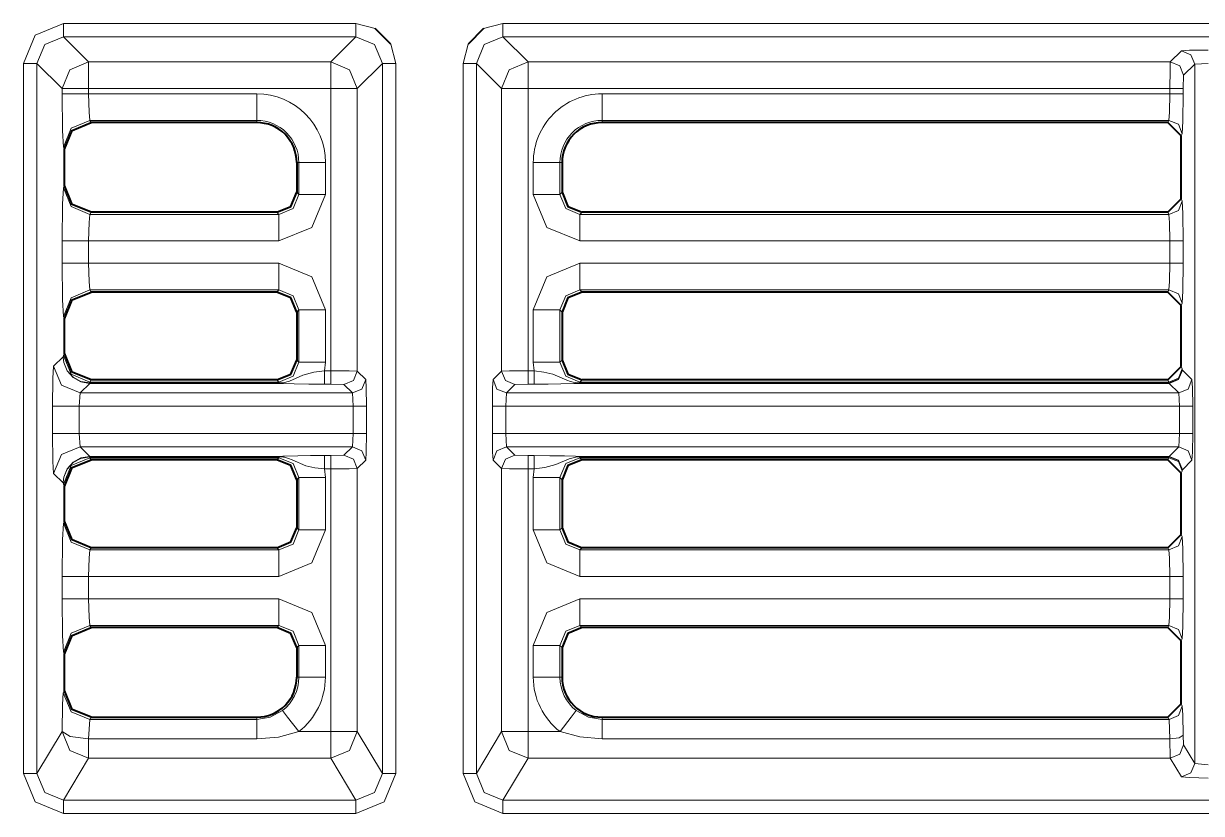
# Model space of a CAD drawing. Header units: millimetres. Extents: x 0 to 2941, y -405 to 1422.
# Drawn here: x 1124.33 to 1168.55, y 851.21 to 880.88 of the extents above; entities that cross this region are included whole.
import ezdxf

# ---------------------------------------------------------------- set-up
doc = ezdxf.new("R2010")
doc.units = ezdxf.units.MM
doc.layers.add('FINE', color=9, linetype='Continuous')
doc.layers.add('OUTLINE', color=7, linetype='Continuous')

msp = doc.modelspace()

# ---------------------------------------------------------------- linework, layer by layer
at = {"layer": 'FINE', "lineweight": 9}
for p, q in [((1141.602, 880.689), (1142.329, 880.877)), ((1142.329, 880.877), (1196.909, 880.877)), ((1136.804, 880.377), (1125.829, 880.377)), ((1126.773, 879.434), (1125.829, 880.377)), ((1135.86, 879.434), (1136.804, 880.377)), ((1138.116, 880.105), (1138.303, 879.378)), ((1140.83, 879.378), (1141.018, 880.105)), ((1167.384, 879.434), (1167.804, 879.854)), ((1126.773, 879.434), (1135.86, 879.434)), ((1137.804, 879.378), (1136.86, 878.434)), ((1137.804, 852.713), (1137.804, 879.378)), ((1138.303, 879.378), (1138.303, 852.713)), ((1140.83, 852.713), (1140.83, 879.378)), ((1141.33, 879.378), (1141.33, 852.713)), ((1142.273, 878.434), (1141.33, 879.378)), ((1143.273, 879.434), (1167.384, 879.434)), ((1168.804, 879.379), (1168.304, 879.354)), ((1167.884, 878.934), (1167.871, 878.434)), ((1125.773, 878.434), (1125.773, 878.238)), ((1135.86, 878.434), (1126.773, 878.434)), ((1126.773, 878.238), (1126.773, 878.434)), ((1135.86, 867.833), (1135.86, 878.434)), ((1136.86, 878.434), (1136.86, 867.821)), ((1142.273, 867.821), (1142.273, 878.434)), ((1143.273, 878.434), (1143.273, 867.833)), ((1126.773, 878.238), (1133.085, 878.238)), ((1133.085, 877.24), (1126.822, 877.24)), ((1126.863, 877.159), (1126.822, 877.24)), ((1133.085, 877.159), (1133.085, 877.24)), ((1146.048, 877.24), (1146.048, 877.159)), ((1167.334, 877.24), (1146.048, 877.24)), ((1167.293, 877.159), (1167.334, 877.24)), ((1167.834, 876.74), (1167.793, 876.658)), ((1125.823, 876.241), (1125.864, 876.158)), ((1135.664, 875.659), (1135.664, 874.46)), ((1143.468, 874.46), (1143.468, 875.659)), ((1125.864, 874.793), (1125.823, 874.71)), ((1144.467, 874.46), (1144.549, 874.542)), ((1167.793, 874.293), (1167.834, 874.211)), ((1126.822, 873.711), (1126.863, 873.793)), ((1126.822, 873.711), (1133.917, 873.711)), ((1133.917, 873.711), (1133.836, 873.793)), ((1145.297, 873.793), (1145.216, 873.711)), ((1125.773, 872.713), (1125.773, 871.873)), ((1126.773, 871.873), (1126.773, 872.713)), ((1133.917, 870.874), (1126.822, 870.874)), ((1126.863, 870.793), (1126.822, 870.874)), ((1133.836, 870.793), (1133.917, 870.874)), ((1167.334, 870.874), (1145.216, 870.874)), ((1145.216, 870.874), (1145.297, 870.793)), ((1167.293, 870.793), (1167.334, 870.874)), ((1167.834, 870.375), (1167.793, 870.293)), ((1134.666, 870.125), (1134.585, 870.044)), ((1134.666, 868.16), (1134.666, 870.125)), ((1143.468, 868.16), (1143.468, 870.125)), ((1144.549, 870.044), (1144.467, 870.125)), ((1144.467, 870.125), (1144.467, 868.16)), ((1125.823, 869.875), (1125.864, 869.793)), ((1125.814, 868.361), (1125.458, 868.005)), ((1125.823, 868.41), (1125.814, 868.361)), ((1125.864, 868.493), (1125.823, 868.41)), ((1134.585, 868.242), (1134.666, 868.16)), ((1143.499, 867.833), (1143.468, 868.16)), ((1144.467, 868.16), (1144.549, 868.242)), ((1135.634, 867.833), (1135.86, 867.833)), ((1136.86, 867.821), (1137.175, 867.505)), ((1141.958, 867.505), (1142.273, 867.821)), ((1143.273, 867.833), (1143.499, 867.833)), ((1167.793, 867.993), (1167.834, 867.911)), ((1167.834, 867.911), (1167.842, 867.862)), ((1167.842, 867.862), (1168.199, 867.505)), ((1126.457, 867.005), (1126.815, 867.363)), ((1126.812, 867.379), (1126.822, 867.411)), ((1126.815, 867.379), (1126.812, 867.379)), ((1126.815, 867.379), (1133.917, 867.379)), ((1133.917, 867.363), (1126.815, 867.363)), ((1126.822, 867.411), (1126.863, 867.493)), ((1126.822, 867.411), (1133.917, 867.411)), ((1133.917, 867.411), (1133.836, 867.493)), ((1135.86, 867.333), (1135.634, 867.333)), ((1136.36, 867.321), (1135.86, 867.333)), ((1142.773, 867.321), (1142.458, 867.005)), ((1143.273, 867.333), (1142.773, 867.321)), ((1143.499, 867.333), (1143.273, 867.333)), ((1145.297, 867.493), (1145.216, 867.411)), ((1145.216, 867.411), (1167.334, 867.411)), ((1145.216, 867.379), (1167.342, 867.379)), ((1167.334, 867.411), (1167.293, 867.493)), ((1167.342, 867.379), (1167.334, 867.411)), ((1126.419, 866.506), (1126.457, 867.005)), ((1136.701, 866.506), (1136.675, 867.005)), ((1142.458, 867.005), (1142.432, 866.506)), ((1142.458, 867.005), (1167.699, 867.005)), ((1167.725, 866.506), (1167.699, 867.005)), ((1125.42, 866.506), (1125.42, 865.48)), ((1126.419, 865.48), (1126.419, 866.506)), ((1137.201, 866.506), (1137.201, 865.48)), ((1141.932, 865.48), (1141.932, 866.506)), ((1168.225, 866.506), (1168.225, 865.48)), ((1126.457, 864.98), (1126.419, 865.48)), ((1136.675, 864.98), (1136.701, 865.48)), ((1142.432, 865.48), (1142.458, 864.98)), ((1167.699, 864.98), (1167.725, 865.48)), ((1126.815, 864.623), (1126.457, 864.98)), ((1126.815, 864.623), (1126.809, 864.623)), ((1126.812, 864.606), (1126.815, 864.606)), ((1126.822, 864.574), (1126.812, 864.606)), ((1133.917, 864.606), (1126.815, 864.606)), ((1167.699, 864.98), (1142.458, 864.98)), ((1143.273, 864.652), (1143.499, 864.652)), ((1145.216, 864.623), (1167.342, 864.623)), ((1167.342, 864.606), (1145.216, 864.606)), ((1167.334, 864.574), (1167.342, 864.606)), ((1167.342, 864.623), (1167.699, 864.98)), ((1126.863, 864.493), (1126.822, 864.574)), ((1133.917, 864.574), (1126.822, 864.574)), ((1133.836, 864.493), (1133.917, 864.574)), ((1135.634, 864.152), (1135.664, 863.825)), ((1137.175, 864.48), (1136.86, 864.165)), ((1136.86, 864.165), (1136.86, 854.286)), ((1142.273, 864.165), (1141.958, 864.48)), ((1142.273, 854.286), (1142.273, 864.165)), ((1143.499, 864.152), (1143.273, 864.152)), ((1143.273, 864.152), (1143.273, 854.286)), ((1143.468, 863.825), (1143.499, 864.152)), ((1145.216, 864.574), (1145.297, 864.493)), ((1167.334, 864.574), (1145.216, 864.574)), ((1167.293, 864.493), (1167.334, 864.574)), ((1168.199, 864.48), (1167.842, 864.123)), ((1125.458, 863.98), (1125.814, 863.624)), ((1134.666, 863.825), (1134.585, 863.744)), ((1134.666, 861.86), (1134.666, 863.825)), ((1135.664, 863.825), (1135.664, 861.86)), ((1143.468, 861.86), (1143.468, 863.825)), ((1144.549, 863.744), (1144.467, 863.825)), ((1144.467, 863.825), (1144.467, 861.86)), ((1167.834, 864.075), (1167.793, 863.993)), ((1167.842, 864.123), (1167.834, 864.075)), ((1125.814, 863.624), (1125.823, 863.576)), ((1125.823, 863.576), (1125.864, 863.493)), ((1125.864, 862.193), (1125.823, 862.11)), ((1134.585, 861.942), (1134.666, 861.86)), ((1144.467, 861.86), (1144.549, 861.942)), ((1126.822, 861.111), (1126.863, 861.193)), ((1126.822, 861.111), (1133.917, 861.111)), ((1133.917, 861.111), (1133.836, 861.193)), ((1145.297, 861.193), (1145.216, 861.111)), ((1145.216, 861.111), (1167.334, 861.111)), ((1167.334, 861.111), (1167.293, 861.193)), ((1125.773, 860.113), (1125.773, 859.273)), ((1133.917, 860.113), (1126.773, 860.113)), ((1126.773, 859.273), (1126.773, 860.113)), ((1167.371, 860.113), (1145.216, 860.113)), ((1167.371, 859.273), (1167.371, 860.113)), ((1167.871, 860.113), (1167.871, 859.273)), ((1126.773, 859.273), (1133.917, 859.273)), ((1145.216, 859.273), (1167.371, 859.273)), ((1126.863, 858.193), (1126.822, 858.274)), ((1133.917, 858.274), (1126.822, 858.274)), ((1133.836, 858.193), (1133.917, 858.274)), ((1145.216, 858.274), (1145.297, 858.193)), ((1167.334, 858.274), (1145.216, 858.274)), ((1167.293, 858.193), (1167.334, 858.274)), ((1134.666, 857.525), (1134.585, 857.444)), ((1134.666, 856.328), (1134.666, 857.525)), ((1135.664, 857.525), (1135.664, 856.328)), ((1143.468, 856.328), (1143.468, 857.525)), ((1144.549, 857.444), (1144.467, 857.525)), ((1144.467, 857.525), (1144.467, 856.328)), ((1167.834, 857.775), (1167.793, 857.693)), ((1125.823, 857.275), (1125.864, 857.193)), ((1134.585, 856.328), (1134.666, 856.328)), ((1144.467, 856.328), (1144.549, 856.328)), ((1167.793, 855.328), (1167.836, 855.242)), ((1126.773, 854.015), (1126.82, 854.742)), ((1126.82, 854.742), (1126.863, 854.828)), ((1146.048, 854.828), (1146.048, 854.742)), ((1146.048, 854.742), (1167.336, 854.742)), ((1167.336, 854.742), (1167.293, 854.828)), ((1167.372, 854.015), (1167.336, 854.742)), ((1125.773, 854.286), (1124.829, 852.713)), ((1133.085, 854.015), (1126.773, 854.015)), ((1136.86, 854.286), (1137.804, 852.713)), ((1141.33, 852.713), (1142.273, 854.286)), ((1143.273, 854.286), (1144.471, 854.286)), ((1167.372, 854.015), (1146.048, 854.015)), ((1167.384, 853.287), (1167.372, 854.015)), ((1167.872, 854.151), (1167.884, 853.787)), ((1125.828, 851.713), (1126.773, 853.287)), ((1135.86, 853.287), (1126.773, 853.287)), ((1136.805, 851.713), (1135.86, 853.287)), ((1143.273, 853.287), (1142.329, 851.713)), ((1167.384, 853.287), (1143.273, 853.287)), ((1167.804, 852.587), (1167.384, 853.287)), ((1168.304, 853.086), (1168.804, 853.044)), ((1125.828, 851.713), (1136.805, 851.713)), ((1142.329, 851.713), (1197.055, 851.713)), ((1136.805, 851.213), (1125.828, 851.213)), ((1197.055, 851.213), (1142.329, 851.213))]:
    msp.add_line(p, q, dxfattribs=at)
for points in [[(1125.829, 880.877), (1124.769, 880.438), (1124.329, 879.378)], [(1125.829, 880.377), (1125.829, 880.528), (1125.829, 880.877)], [(1125.829, 880.877), (1136.804, 880.877), (1137.531, 880.689)], [(1136.804, 880.877), (1136.804, 880.528), (1136.804, 880.377)], [(1142.329, 880.877), (1142.329, 880.528), (1142.329, 880.377)], [(1125.829, 880.377), (1125.122, 880.085), (1124.829, 879.378)], [(1137.804, 879.378), (1137.511, 880.085), (1136.804, 880.377)], [(1142.329, 880.377), (1141.622, 880.085), (1141.33, 879.378)], [(1197.054, 880.377), (1142.329, 880.377), (1143.273, 879.434)], [(1167.804, 879.854), (1168.106, 879.872), (1168.804, 879.879)], [(1168.304, 879.354), (1168.157, 879.707), (1167.804, 879.854)], [(1124.329, 879.378), (1124.678, 879.378), (1124.829, 879.378)], [(1124.329, 879.378), (1124.329, 852.713), (1124.768, 851.652), (1125.828, 851.213)], [(1124.829, 852.713), (1124.829, 879.378), (1125.773, 878.434)], [(1126.773, 879.434), (1126.066, 879.141), (1125.773, 878.434)], [(1126.773, 878.434), (1126.773, 879.132), (1126.773, 879.434)], [(1135.86, 878.434), (1135.86, 879.132), (1135.86, 879.434)], [(1135.86, 879.434), (1136.567, 879.141), (1136.86, 878.434)], [(1138.303, 879.378), (1137.955, 879.378), (1137.804, 879.378)], [(1140.83, 879.378), (1141.179, 879.378), (1141.33, 879.378)], [(1142.273, 878.434), (1142.566, 879.141), (1143.273, 879.434)], [(1143.273, 879.434), (1143.273, 879.132), (1143.273, 878.434)], [(1167.371, 878.434), (1167.375, 879.132), (1167.384, 879.434)], [(1167.884, 878.934), (1167.737, 879.287), (1167.384, 879.434)], [(1167.884, 853.787), (1168.304, 853.086), (1168.304, 879.354), (1167.884, 878.934)], [(1126.773, 878.434), (1126.075, 878.434), (1125.773, 878.434)], [(1136.86, 878.434), (1136.558, 878.434), (1135.86, 878.434)], [(1142.273, 878.434), (1142.575, 878.434), (1143.273, 878.434)], [(1146.048, 878.238), (1167.371, 878.238), (1167.371, 878.434), (1143.273, 878.434)], [(1167.871, 878.434), (1167.72, 878.434), (1167.371, 878.434)], [(1167.871, 878.434), (1167.871, 878.238), (1167.86, 877.206), (1167.834, 876.74)], [(1126.773, 878.238), (1126.075, 878.238), (1125.773, 878.238)], [(1125.773, 878.238), (1125.787, 876.862), (1125.823, 876.241)], [(1126.822, 877.24), (1126.787, 877.55), (1126.773, 878.238)], [(1133.085, 878.238), (1133.085, 877.55), (1133.085, 877.24)], [(1146.048, 877.24), (1146.048, 877.55), (1146.048, 878.238)], [(1167.334, 877.24), (1167.36, 877.55), (1167.371, 878.238)], [(1167.871, 878.238), (1167.72, 878.238), (1167.371, 878.238)], [(1126.822, 877.24), (1126.116, 876.947), (1125.823, 876.241)], [(1167.834, 876.74), (1167.687, 877.093), (1167.334, 877.24)], [(1134.585, 874.542), (1134.666, 874.46), (1134.666, 875.659), (1134.585, 875.659)], [(1135.664, 875.659), (1134.976, 875.659), (1134.666, 875.659)], [(1144.467, 875.659), (1144.157, 875.659), (1143.468, 875.659)], [(1144.549, 875.659), (1144.467, 875.659), (1144.467, 874.46)], [(1125.823, 874.71), (1125.787, 874.089), (1125.773, 872.713)], [(1126.822, 873.711), (1126.116, 874.004), (1125.823, 874.71)], [(1135.664, 874.46), (1135.153, 873.224), (1133.917, 872.713), (1126.773, 872.713)], [(1133.917, 873.711), (1134.448, 873.93), (1134.666, 874.46)], [(1135.664, 874.46), (1134.976, 874.46), (1134.666, 874.46)], [(1144.467, 874.46), (1144.157, 874.46), (1143.468, 874.46)], [(1145.216, 872.713), (1143.98, 873.224), (1143.468, 874.46)], [(1144.467, 874.46), (1144.685, 873.93), (1145.216, 873.711)], [(1167.834, 874.211), (1167.687, 873.858), (1167.334, 873.711)], [(1167.834, 874.211), (1167.86, 873.745), (1167.871, 872.713)], [(1126.773, 872.713), (1126.787, 873.401), (1126.822, 873.711)], [(1133.917, 872.713), (1133.917, 873.401), (1133.917, 873.711)], [(1145.216, 873.711), (1167.334, 873.711), (1167.293, 873.793)], [(1145.216, 873.711), (1145.216, 873.401), (1145.216, 872.713)], [(1167.371, 872.713), (1167.36, 873.401), (1167.334, 873.711)], [(1126.773, 872.713), (1126.075, 872.713), (1125.773, 872.713)], [(1145.216, 871.873), (1167.371, 871.873), (1167.371, 872.713), (1145.216, 872.713)], [(1167.871, 872.713), (1167.72, 872.713), (1167.371, 872.713)], [(1167.871, 872.713), (1167.871, 871.873), (1167.86, 870.84), (1167.834, 870.375)], [(1126.773, 871.873), (1126.075, 871.873), (1125.773, 871.873)], [(1125.773, 871.873), (1125.787, 870.496), (1125.823, 869.875)], [(1126.822, 870.874), (1126.787, 871.184), (1126.773, 871.873)], [(1126.773, 871.873), (1133.917, 871.873), (1135.153, 871.361), (1135.664, 870.125), (1135.664, 868.16), (1135.634, 867.833)], [(1133.917, 871.873), (1133.917, 871.184), (1133.917, 870.874)], [(1143.468, 870.125), (1143.98, 871.361), (1145.216, 871.873)], [(1145.216, 871.873), (1145.216, 871.184), (1145.216, 870.874)], [(1167.334, 870.874), (1167.36, 871.184), (1167.371, 871.873)], [(1167.871, 871.873), (1167.72, 871.873), (1167.371, 871.873)], [(1126.822, 870.874), (1126.116, 870.581), (1125.823, 869.875)], [(1134.666, 870.125), (1134.448, 870.656), (1133.917, 870.874)], [(1145.216, 870.874), (1144.685, 870.656), (1144.467, 870.125)], [(1167.334, 870.874), (1167.687, 870.728), (1167.834, 870.375)], [(1134.666, 870.125), (1134.976, 870.125), (1135.664, 870.125)], [(1143.468, 870.125), (1144.157, 870.125), (1144.467, 870.125)], [(1126.815, 867.363), (1126.809, 867.363), (1126.48, 867.421), (1126.188, 867.583), (1125.966, 867.833), (1125.838, 868.143), (1125.814, 868.337), (1125.814, 868.361)], [(1126.812, 867.379), (1126.482, 867.436), (1126.19, 867.595), (1125.968, 867.84), (1125.839, 868.146), (1125.814, 868.338), (1125.814, 868.361)], [(1126.822, 867.411), (1126.116, 867.704), (1125.823, 868.41)], [(1133.917, 867.411), (1134.448, 867.63), (1134.666, 868.16)], [(1134.666, 868.16), (1134.976, 868.16), (1135.664, 868.16)], [(1143.468, 868.16), (1144.157, 868.16), (1144.467, 868.16)], [(1144.467, 868.16), (1144.685, 867.63), (1145.216, 867.411)], [(1125.458, 868.005), (1125.431, 867.552), (1125.42, 866.506)], [(1126.457, 867.005), (1125.751, 867.298), (1125.458, 868.005)], [(1133.917, 867.379), (1133.987, 867.382), (1134.074, 867.39), (1134.313, 867.45), (1134.814, 867.672), (1135.227, 867.783), (1135.634, 867.833)], [(1135.634, 867.333), (1135.634, 867.484), (1135.634, 867.833)], [(1135.86, 867.333), (1135.86, 867.484), (1135.86, 867.833)], [(1135.86, 867.833), (1136.558, 867.83), (1136.86, 867.821)], [(1136.36, 867.321), (1136.713, 867.467), (1136.86, 867.821)], [(1142.273, 867.821), (1142.575, 867.83), (1143.273, 867.833)], [(1142.773, 867.321), (1142.42, 867.467), (1142.273, 867.821)], [(1143.273, 867.333), (1143.273, 867.484), (1143.273, 867.833)], [(1143.499, 867.333), (1143.499, 867.484), (1143.499, 867.833)], [(1143.499, 867.833), (1143.863, 867.79), (1144.206, 867.713), (1144.724, 867.488), (1144.861, 867.436), (1144.968, 867.407), (1145.113, 867.384), (1145.183, 867.38), (1145.216, 867.379)], [(1167.334, 867.411), (1167.687, 867.558), (1167.834, 867.911)], [(1167.342, 867.363), (1167.695, 867.509), (1167.842, 867.862)], [(1167.342, 867.379), (1167.694, 867.522), (1167.842, 867.862)], [(1126.457, 867.005), (1136.675, 867.005), (1136.36, 867.321)], [(1126.812, 867.379), (1126.81, 867.368), (1126.809, 867.363)], [(1126.815, 867.363), (1126.815, 867.368), (1126.815, 867.379)], [(1133.917, 867.411), (1133.917, 867.401), (1133.917, 867.379)], [(1133.917, 867.363), (1133.917, 867.368), (1133.917, 867.379)], [(1135.634, 867.333), (1135.042, 867.337), (1134.494, 867.346), (1134.086, 867.359), (1133.978, 867.362), (1133.944, 867.363), (1133.917, 867.363)], [(1136.675, 867.005), (1137.029, 867.152), (1137.175, 867.505)], [(1137.175, 867.505), (1137.193, 867.203), (1137.201, 866.506)], [(1141.932, 866.506), (1141.94, 867.203), (1141.958, 867.505)], [(1142.458, 867.005), (1142.104, 867.152), (1141.958, 867.505)], [(1145.216, 867.363), (1145.203, 867.363), (1145.176, 867.362), (1145.117, 867.361), (1145.068, 867.36), (1144.994, 867.357), (1144.5, 867.343), (1144.029, 867.336), (1143.499, 867.333)], [(1145.216, 867.411), (1145.216, 867.401), (1145.216, 867.379)], [(1145.216, 867.363), (1145.216, 867.368), (1145.216, 867.379)], [(1167.699, 867.005), (1167.342, 867.363), (1145.216, 867.363)], [(1167.342, 867.363), (1167.342, 867.368), (1167.342, 867.379)], [(1167.699, 867.005), (1168.053, 867.152), (1168.199, 867.505)], [(1168.199, 867.505), (1168.217, 867.203), (1168.225, 866.506)], [(1126.419, 866.506), (1125.722, 866.506), (1125.42, 866.506)], [(1126.419, 865.48), (1136.701, 865.48), (1136.701, 866.506), (1126.419, 866.506)], [(1137.201, 866.506), (1137.05, 866.506), (1136.701, 866.506)], [(1142.432, 866.506), (1142.083, 866.506), (1141.932, 866.506)], [(1142.432, 865.48), (1167.725, 865.48), (1167.725, 866.506)], [(1167.725, 866.506), (1142.432, 866.506), (1142.432, 865.48)], [(1167.725, 866.506), (1168.074, 866.506), (1168.225, 866.506)], [(1126.419, 865.48), (1125.722, 865.48), (1125.42, 865.48)], [(1125.42, 865.48), (1125.431, 864.433), (1125.458, 863.98)], [(1137.201, 865.48), (1137.05, 865.48), (1136.701, 865.48)], [(1137.201, 865.48), (1137.193, 864.782), (1137.175, 864.48)], [(1142.432, 865.48), (1142.083, 865.48), (1141.932, 865.48)], [(1141.958, 864.48), (1141.94, 864.782), (1141.932, 865.48)], [(1167.725, 865.48), (1168.074, 865.48), (1168.225, 865.48)], [(1168.225, 865.48), (1168.217, 864.782), (1168.199, 864.48)], [(1126.457, 864.98), (1125.751, 864.687), (1125.458, 863.98)], [(1126.812, 864.606), (1126.81, 864.618), (1126.809, 864.623), (1126.48, 864.565), (1126.188, 864.402), (1125.966, 864.153), (1125.838, 863.843), (1125.814, 863.648), (1125.814, 863.624)], [(1126.812, 864.606), (1126.482, 864.549), (1126.19, 864.39), (1125.968, 864.145), (1125.839, 863.84), (1125.814, 863.648), (1125.814, 863.624)], [(1126.815, 864.623), (1133.917, 864.623), (1133.93, 864.623), (1133.957, 864.623), (1134.016, 864.624), (1134.065, 864.626), (1134.14, 864.629), (1134.633, 864.643), (1135.104, 864.65), (1135.634, 864.652), (1135.86, 864.652), (1136.36, 864.665), (1136.675, 864.98), (1126.457, 864.98)], [(1126.815, 864.606), (1126.815, 864.618), (1126.815, 864.623)], [(1133.917, 864.606), (1133.917, 864.618), (1133.917, 864.623)], [(1135.634, 864.152), (1135.27, 864.195), (1134.927, 864.273), (1134.409, 864.498), (1134.272, 864.549), (1134.166, 864.578), (1134.02, 864.601), (1133.95, 864.606), (1133.917, 864.606)], [(1133.917, 864.606), (1133.917, 864.585), (1133.917, 864.574)], [(1135.634, 864.152), (1135.634, 864.501), (1135.634, 864.652)], [(1135.86, 864.152), (1135.86, 864.501), (1135.86, 864.652)], [(1136.86, 864.165), (1136.713, 864.518), (1136.36, 864.665)], [(1137.175, 864.48), (1137.029, 864.833), (1136.675, 864.98)], [(1142.458, 864.98), (1142.104, 864.833), (1141.958, 864.48)], [(1142.773, 864.665), (1142.42, 864.518), (1142.273, 864.165)], [(1142.458, 864.98), (1142.773, 864.665), (1143.273, 864.652)], [(1143.273, 864.652), (1143.273, 864.501), (1143.273, 864.152)], [(1143.499, 864.652), (1143.499, 864.501), (1143.499, 864.152)], [(1143.499, 864.652), (1144.091, 864.649), (1144.639, 864.64), (1145.047, 864.627), (1145.155, 864.623), (1145.189, 864.623), (1145.216, 864.623)], [(1145.216, 864.606), (1145.146, 864.604), (1145.059, 864.595), (1144.82, 864.535), (1144.32, 864.313), (1143.906, 864.202), (1143.499, 864.152)], [(1145.216, 864.623), (1145.216, 864.618), (1145.216, 864.606)], [(1145.216, 864.606), (1145.216, 864.585), (1145.216, 864.574)], [(1167.342, 864.623), (1167.695, 864.476), (1167.842, 864.123)], [(1167.342, 864.606), (1167.342, 864.618), (1167.342, 864.623)], [(1167.342, 864.606), (1167.694, 864.463), (1167.842, 864.123)], [(1167.699, 864.98), (1168.053, 864.833), (1168.199, 864.48)], [(1126.822, 864.574), (1126.116, 864.281), (1125.823, 863.576)], [(1134.666, 863.825), (1134.448, 864.356), (1133.917, 864.574)], [(1134.662, 854.286), (1135.86, 854.286), (1135.86, 864.152), (1135.634, 864.152)], [(1136.86, 864.165), (1136.558, 864.156), (1135.86, 864.152)], [(1143.273, 864.152), (1142.575, 864.156), (1142.273, 864.165)], [(1145.216, 864.574), (1144.685, 864.356), (1144.467, 863.825)], [(1167.334, 864.574), (1167.687, 864.428), (1167.834, 864.075)], [(1134.666, 863.825), (1134.976, 863.825), (1135.664, 863.825)], [(1143.468, 863.825), (1144.157, 863.825), (1144.467, 863.825)], [(1125.823, 862.11), (1125.787, 861.489), (1125.773, 860.113)], [(1126.822, 861.111), (1126.116, 861.404), (1125.823, 862.11)], [(1133.917, 861.111), (1134.448, 861.33), (1134.666, 861.86)], [(1135.664, 861.86), (1135.153, 860.624), (1133.917, 860.113)], [(1134.666, 861.86), (1134.976, 861.86), (1135.664, 861.86)], [(1143.468, 861.86), (1144.157, 861.86), (1144.467, 861.86)], [(1145.216, 860.113), (1143.98, 860.624), (1143.468, 861.86)], [(1144.467, 861.86), (1144.685, 861.33), (1145.216, 861.111)], [(1167.334, 861.111), (1167.687, 861.258), (1167.834, 861.611)], [(1167.793, 861.693), (1167.834, 861.611), (1167.86, 861.145), (1167.871, 860.113)], [(1126.773, 860.113), (1126.787, 860.801), (1126.822, 861.111)], [(1133.917, 861.111), (1133.917, 860.801), (1133.917, 860.113)], [(1145.216, 861.111), (1145.216, 860.801), (1145.216, 860.113)], [(1167.371, 860.113), (1167.36, 860.801), (1167.334, 861.111)], [(1126.773, 860.113), (1126.075, 860.113), (1125.773, 860.113)], [(1167.371, 860.113), (1167.72, 860.113), (1167.871, 860.113)], [(1126.773, 859.273), (1126.075, 859.273), (1125.773, 859.273)], [(1125.773, 859.273), (1125.787, 857.896), (1125.823, 857.275)], [(1126.822, 858.274), (1126.787, 858.584), (1126.773, 859.273)], [(1133.917, 859.273), (1133.917, 858.584), (1133.917, 858.274)], [(1133.917, 859.273), (1135.153, 858.761), (1135.664, 857.525)], [(1143.468, 857.525), (1143.98, 858.761), (1145.216, 859.273)], [(1145.216, 859.273), (1145.216, 858.584), (1145.216, 858.274)], [(1167.334, 858.274), (1167.36, 858.584), (1167.371, 859.273)], [(1167.371, 859.273), (1167.72, 859.273), (1167.871, 859.273)], [(1167.871, 859.273), (1167.86, 858.24), (1167.834, 857.775)], [(1126.822, 858.274), (1126.116, 857.981), (1125.823, 857.275)], [(1134.666, 857.525), (1134.448, 858.056), (1133.917, 858.274)], [(1145.216, 858.274), (1144.685, 858.056), (1144.467, 857.525)], [(1167.334, 858.274), (1167.687, 858.127), (1167.834, 857.775)], [(1134.666, 857.525), (1134.976, 857.525), (1135.664, 857.525)], [(1143.468, 857.525), (1144.157, 857.525), (1144.467, 857.525)], [(1134.666, 856.328), (1134.976, 856.328), (1135.664, 856.328)], [(1143.468, 856.328), (1144.157, 856.328), (1144.467, 856.328)], [(1125.864, 855.828), (1125.821, 855.741), (1125.791, 855.306), (1125.773, 854.286)], [(1125.821, 855.741), (1126.114, 855.035), (1126.82, 854.742)], [(1133.085, 854.742), (1133.588, 854.826), (1134.052, 855.076)], [(1134.052, 855.076), (1134.241, 854.831), (1134.662, 854.286)], [(1144.471, 854.286), (1144.892, 854.831), (1145.081, 855.076)], [(1145.081, 855.076), (1145.536, 854.829), (1146.048, 854.742)], [(1167.336, 854.742), (1167.689, 854.889), (1167.836, 855.242)], [(1167.836, 855.242), (1167.858, 854.916), (1167.872, 854.151)], [(1126.82, 854.742), (1133.085, 854.742), (1133.085, 854.828)], [(1133.085, 854.742), (1133.085, 854.525), (1133.085, 854.015)], [(1146.048, 854.742), (1146.048, 854.525), (1146.048, 854.015)], [(1125.773, 854.286), (1126.075, 854.097), (1126.773, 854.015)], [(1125.773, 854.286), (1126.066, 853.58), (1126.773, 853.287)], [(1126.773, 853.287), (1126.773, 853.502), (1126.773, 854.015)], [(1134.662, 854.286), (1133.905, 854.083), (1133.085, 854.015)], [(1135.86, 853.287), (1135.86, 853.595), (1135.86, 854.286)], [(1136.86, 854.286), (1136.567, 853.58), (1135.86, 853.287)], [(1136.86, 854.286), (1136.558, 854.286), (1135.86, 854.286)], [(1143.273, 853.287), (1142.566, 853.58), (1142.273, 854.286)], [(1142.273, 854.286), (1142.575, 854.286), (1143.273, 854.286)], [(1143.273, 854.286), (1143.273, 853.595), (1143.273, 853.287)], [(1146.048, 854.015), (1145.213, 854.086), (1144.471, 854.286)], [(1167.372, 854.015), (1167.721, 854.056), (1167.872, 854.151)], [(1167.384, 853.287), (1167.737, 853.434), (1167.884, 853.787)], [(1124.829, 852.713), (1124.678, 852.713), (1124.329, 852.713)], [(1124.829, 852.713), (1125.122, 852.005), (1125.828, 851.713)], [(1136.805, 851.713), (1137.511, 852.005), (1137.804, 852.713)], [(1138.303, 852.713), (1137.865, 851.652), (1136.805, 851.213)], [(1138.303, 852.713), (1137.955, 852.713), (1137.804, 852.713)], [(1140.83, 852.713), (1141.179, 852.713), (1141.33, 852.713)], [(1142.329, 851.213), (1141.269, 851.652), (1140.83, 852.713)], [(1141.33, 852.713), (1141.622, 852.005), (1142.329, 851.713)], [(1167.804, 852.587), (1168.157, 852.733), (1168.304, 853.086)], [(1168.804, 852.544), (1168.106, 852.557), (1167.804, 852.587)], [(1125.828, 851.213), (1125.828, 851.559), (1125.828, 851.713)], [(1136.805, 851.713), (1136.805, 851.559), (1136.805, 851.213)], [(1142.329, 851.713), (1142.329, 851.559), (1142.329, 851.213)]]:
    msp.add_lwpolyline(points, dxfattribs=at)
for points in [[(1135.664, 875.659, 0.414204), (1133.085, 878.239)], [(1146.048, 878.239, 0.414223), (1143.468, 875.659)], [(1134.666, 875.659, 0.414245), (1133.085, 877.24)], [(1146.048, 877.24, 0.414214), (1144.467, 875.659)], [(1134.052, 855.076, 0.232253), (1134.666, 856.328)], [(1134.662, 854.287, 0.232374), (1135.664, 856.328)], [(1143.468, 856.328, 0.232262), (1144.471, 854.287)], [(1144.467, 856.328, 0.232249), (1145.081, 855.076)]]:
    msp.add_lwpolyline(points, format="xyb", dxfattribs=at)
at = {"layer": 'OUTLINE', "lineweight": 40}
for p, q in [((1138.116, 880.105), (1137.531, 880.689)), ((1141.602, 880.689), (1141.018, 880.105)), ((1133.085, 877.159), (1126.863, 877.159)), ((1167.293, 877.159), (1146.048, 877.159)), ((1167.793, 876.658), (1167.293, 877.159)), ((1167.793, 874.293), (1167.793, 876.658)), ((1125.864, 874.793), (1125.864, 876.158)), ((1134.585, 875.659), (1134.585, 874.542)), ((1144.549, 875.659), (1144.549, 874.542)), ((1167.293, 873.793), (1167.793, 874.293)), ((1133.836, 873.793), (1126.863, 873.793)), ((1167.293, 873.793), (1145.297, 873.793)), ((1133.836, 870.793), (1126.863, 870.793)), ((1167.293, 870.793), (1145.297, 870.793)), ((1167.793, 870.293), (1167.293, 870.793)), ((1134.585, 870.044), (1134.585, 868.242)), ((1144.549, 870.044), (1144.549, 868.242)), ((1167.793, 867.993), (1167.793, 870.293)), ((1125.864, 868.493), (1125.864, 869.793)), ((1167.293, 867.493), (1167.793, 867.993)), ((1133.836, 867.493), (1126.863, 867.493)), ((1167.293, 867.493), (1145.297, 867.493)), ((1133.836, 864.493), (1126.863, 864.493)), ((1167.293, 864.493), (1145.297, 864.493)), ((1167.793, 863.993), (1167.293, 864.493)), ((1134.585, 863.744), (1134.585, 861.942)), ((1144.549, 863.744), (1144.549, 861.942)), ((1167.793, 861.693), (1167.793, 863.993)), ((1125.864, 862.193), (1125.864, 863.493)), ((1167.293, 861.193), (1167.793, 861.693)), ((1133.836, 861.193), (1126.863, 861.193)), ((1167.293, 861.193), (1145.297, 861.193)), ((1133.836, 858.193), (1126.863, 858.193)), ((1167.293, 858.193), (1145.297, 858.193)), ((1167.793, 857.693), (1167.293, 858.193)), ((1167.793, 855.328), (1167.793, 857.693)), ((1125.864, 855.828), (1125.864, 857.193)), ((1134.585, 857.444), (1134.585, 856.328)), ((1144.549, 857.444), (1144.549, 856.328)), ((1167.293, 854.828), (1167.793, 855.328)), ((1126.863, 854.828), (1133.085, 854.828)), ((1146.048, 854.828), (1167.293, 854.828))]:
    msp.add_line(p, q, dxfattribs=at)
for points in [[(1125.864, 876.158), (1126.157, 876.866), (1126.863, 877.159)], [(1126.863, 873.793), (1126.157, 874.085), (1125.864, 874.793)], [(1133.836, 873.793), (1134.365, 874.012), (1134.585, 874.542)], [(1144.549, 874.542), (1144.768, 874.012), (1145.297, 873.793)], [(1125.864, 869.793), (1126.157, 870.5), (1126.863, 870.793)], [(1134.585, 870.044), (1134.365, 870.574), (1133.836, 870.793)], [(1145.297, 870.793), (1144.768, 870.574), (1144.549, 870.044)], [(1126.863, 867.493), (1126.157, 867.786), (1125.864, 868.493)], [(1133.836, 867.493), (1134.365, 867.712), (1134.585, 868.242)], [(1144.549, 868.242), (1144.768, 867.712), (1145.297, 867.493)], [(1125.864, 863.493), (1126.157, 864.2), (1126.863, 864.493)], [(1134.585, 863.744), (1134.365, 864.274), (1133.836, 864.493)], [(1145.297, 864.493), (1144.768, 864.274), (1144.549, 863.744)], [(1126.863, 861.193), (1126.157, 861.486), (1125.864, 862.193)], [(1133.836, 861.193), (1134.365, 861.412), (1134.585, 861.942)], [(1144.549, 861.942), (1144.768, 861.412), (1145.297, 861.193)], [(1125.864, 857.193), (1126.157, 857.9), (1126.863, 858.193)], [(1134.585, 857.444), (1134.365, 857.974), (1133.836, 858.193)], [(1145.297, 858.193), (1144.768, 857.974), (1144.549, 857.444)], [(1126.863, 854.828), (1126.157, 855.12), (1125.864, 855.828)]]:
    msp.add_lwpolyline(points, dxfattribs=at)
for points in [[(1134.585, 875.659, 0.414214), (1133.085, 877.159)], [(1146.048, 877.159, 0.41423), (1144.549, 875.659)], [(1133.085, 854.828, 0.414214), (1134.585, 856.328)], [(1144.549, 856.328, 0.414197), (1146.048, 854.828)]]:
    msp.add_lwpolyline(points, format="xyb", dxfattribs=at)

doc.saveas('drawing.dxf')
